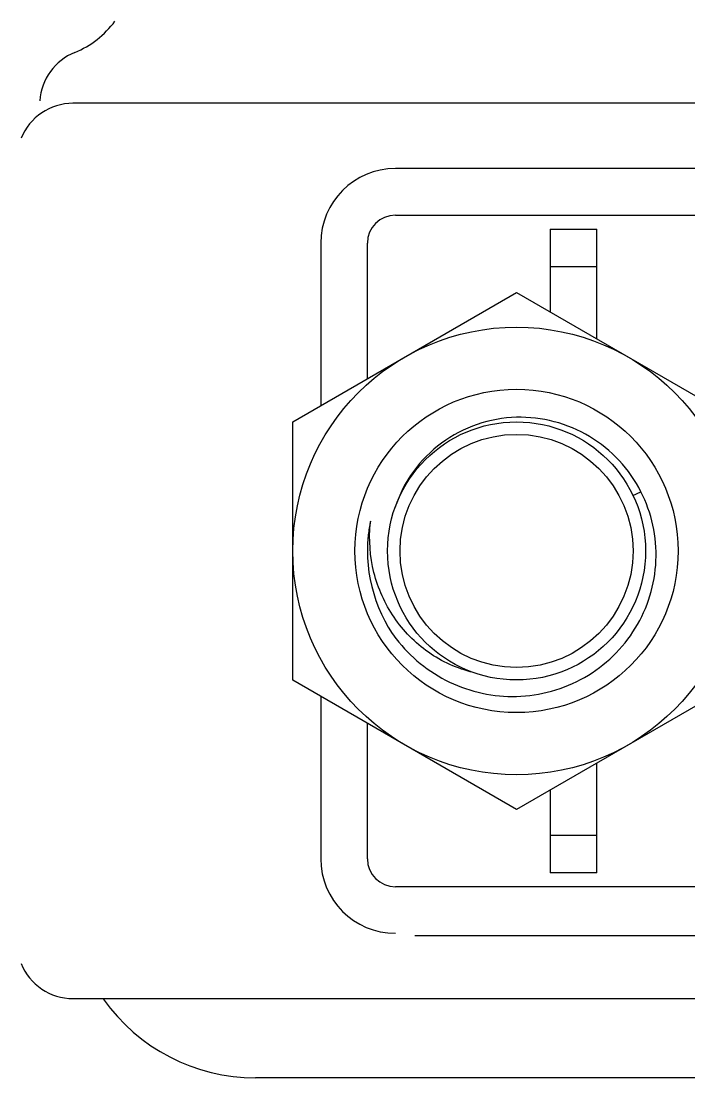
# Model space of a CAD drawing. Extents: x -427546 to -314919, y 698702 to 968782.
# Drawn here: x -410484.6 to -410301.5, y 889817.1 to 890106.7 of the extents above; entities that cross this region are included whole.
import ezdxf

# ---------------------------------------------------------------- set-up
doc = ezdxf.new("R2010")
doc.units = 0
doc.header["$LTSCALE"] = 1000
doc.header["$MEASUREMENT"] = 0
doc.layers.get('0').update_dxf_attribs({"linetype": 'CONTINUOUS'})

msp = doc.modelspace()

# ---------------------------------------------------------------- linework, layer by layer
for p, q in [((-410255.5, 890084.17), (-410470.37, 890084.17)), ((-409478.06, 890066.29), (-410382, 890066.28)), ((-410382, 890053.51), (-410213.34, 890053.51)), ((-410339.58, 890049.67), (-410326.8, 890049.67)), ((-410339.58, 890049.67), (-410339.58, 890027.02)), ((-410326.8, 890019.64), (-410326.8, 890049.67)), ((-410402.44, 890045.84), (-410402.44, 890001.35)), ((-410389.66, 890008.72), (-410389.66, 890045.84)), ((-410339.58, 890039.45), (-410326.8, 890039.45)), ((-410410.11, 889996.92), (-410348.78, 890032.33)), ((-410348.78, 890032.33), (-410287.44, 889996.92)), ((-410410.11, 889926.1), (-410410.11, 889996.92)), ((-410316.85, 889976.7), (-410314.66, 889977.74)), ((-410348.78, 889890.69), (-410410.11, 889926.1)), ((-410287.44, 889926.1), (-410348.78, 889890.69)), ((-410402.44, 889921.67), (-410402.44, 889877.18)), ((-410389.66, 889877.18), (-410389.66, 889914.3)), ((-410326.8, 889873.35), (-410326.8, 889903.38)), ((-410339.58, 889896), (-410339.58, 889873.35)), ((-410326.8, 889883.57), (-410339.58, 889883.57)), ((-410326.8, 889873.35), (-410339.58, 889873.35)), ((-410213.34, 889869.51), (-410382, 889869.51)), ((-409478.06, 889856.2), (-410376.68, 889856.02)), ((-410470.37, 889838.85), (-410255.5, 889838.85)), ((-410277.22, 889817.13), (-410420.33, 889817.13))]:
    msp.add_line(p, q)
for radius in [61.33, 44.3, 35.36, 31.94]:
    msp.add_circle((-410348.78, 889961.51), radius)
for centre, radius, start, end in [((-410479.46, 890121.8), 25.55, 292.0243, 323.7485), ((-410464.13, 890083.89), 15.33, 112.0243, 176.3479), ((-410470.37, 890068.84), 15.33, 90, 157.9757), ((-410382, 890045.84), 20.44, 90, 180), ((-410382, 890045.84), 7.67, 90, 180), ((-410348.78, 889961.51), 40.87, 168.5415, 213.5415), ((-410348.69, 889961.5), 40.96, 169.9486, 175.033), ((-410348.92, 889961.54), 40.73, 168.542, 169.9459), ((-410348.52, 889965.35), 40.54, 173.9459, 174.8169), ((-410348.81, 889961.49), 40.83, 213.5439, 216.97), ((-410349.44, 889962.31), 40.78, 214.988, 217.5932), ((-410382, 889877.18), 20.44, 180, 270), ((-410382, 889877.18), 7.67, 180, 270), ((-410470.37, 889854.18), 15.33, 202.0243, 270), ((-410420.33, 889868.24), 51.11, 215.2532, 270)]:
    msp.add_arc(centre, radius, start, end)
for points, knots in [([(-410348.78, 889998.13), (-410352.43, 889998.03), (-410359.77, 889996.7), (-410369.64, 889991.53), (-410377.5, 889983.62), (-410380.9, 889976.98), (-410382.04, 889973.5)], [0, 0, 0, 0, 0.250031, 0.500036, 0.750022, 1, 1, 1, 1]), ([(-410314.66, 889977.74), (-410317.79, 889983.89), (-410327.7, 889994.65), (-410341.88, 889998.32), (-410348.78, 889998.13)], [0, 0, 0, 0, 0.500108, 1, 1, 1, 1]), ([(-410348.78, 889921.65), (-410342.32, 889921.82), (-410329.28, 889925.42), (-410314.81, 889939.46), (-410308.84, 889958.73), (-410311.73, 889971.99), (-410314.66, 889977.74)], [0, 0, 0, 0, 0.250101, 0.50014, 0.750107, 1, 1, 1, 1]), ([(-410360.68, 889928.22), (-410365.03, 889929.26), (-410373.42, 889933.06), (-410383.02, 889942.88), (-410388.61, 889955.4), (-410389.3, 889964.55), (-410388.9, 889969.02)], [0, 0, 0, 0, 0.249708, 0.499636, 0.749734, 1, 1, 1, 1]), ([(-410381.75, 889937.43), (-410377.92, 889932.47), (-410367.82, 889924.2), (-410355.04, 889921.49), (-410348.78, 889921.65)], [0, 0, 0, 0, 0.500072, 1, 1, 1, 1])]:
    msp.add_open_spline(points, degree=3, knots=knots)

doc.saveas('drawing.dxf')
